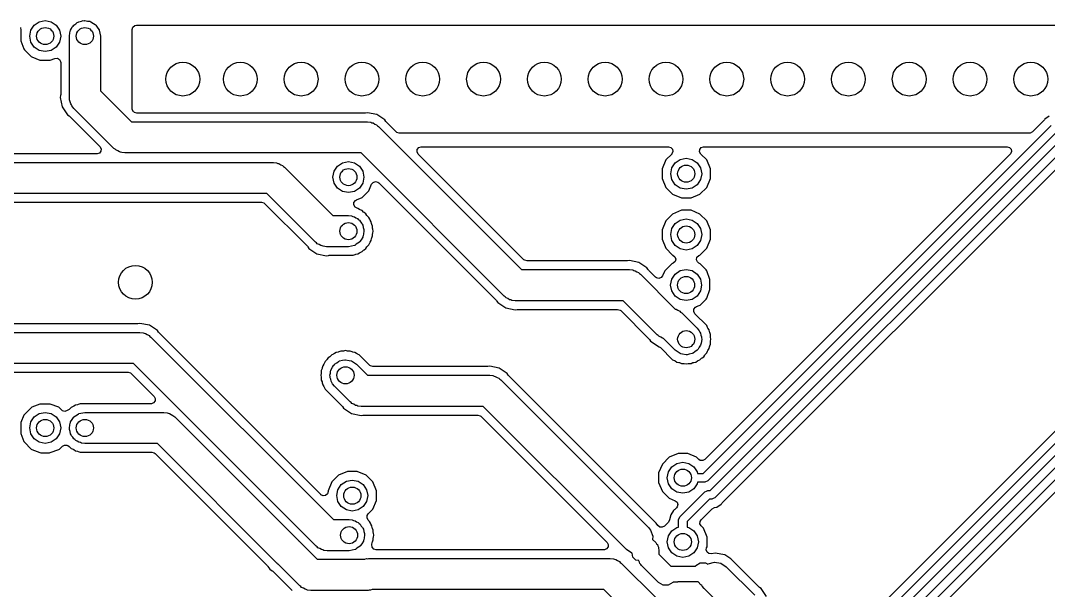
# Model space of a CAD drawing. Extents: x 2.66 to 5.22, y -3.92 to -3.24.
# Drawn here: x 3.431 to 4.03, y -3.574 to -3.241 of the extents above; entities that cross this region are included whole.
import ezdxf

# ---------------------------------------------------------------- set-up
doc = ezdxf.new("R2010")
doc.units = 0
doc.header["$MEASUREMENT"] = 0
doc.layers.add('BLACK', color=7, linetype='CONTINUOUS')

msp = doc.modelspace()

# ---------------------------------------------------------------- linework, layer by layer
at = {"layer": 'BLACK', "linetype": 'CONTINUOUS'}
for p, q in [((3.431, -3.24557), (3.43118, -3.24711)), ((3.43703, -3.24705), (3.43899, -3.24411)), ((3.43899, -3.24411), (3.44193, -3.24215)), ((3.44193, -3.24215), (3.44539, -3.24146)), ((3.44539, -3.24146), (3.44886, -3.24215)), ((3.44886, -3.24215), (3.4518, -3.24411)), ((3.4518, -3.24411), (3.45376, -3.24705)), ((3.46014, -3.24705), (3.46078, -3.24609)), ((3.46078, -3.24609), (3.46118, -3.24519)), ((3.46118, -3.24519), (3.46168, -3.24474)), ((3.46168, -3.24474), (3.4621, -3.24411)), ((3.4621, -3.24411), (3.46318, -3.24339)), ((3.46318, -3.24339), (3.46398, -3.24267)), ((3.46398, -3.24267), (3.46452, -3.24249)), ((3.46452, -3.24249), (3.46504, -3.24215)), ((3.46504, -3.24215), (3.46646, -3.24186)), ((3.46646, -3.24186), (3.46756, -3.24151)), ((3.46756, -3.24151), (3.46801, -3.24155)), ((3.46801, -3.24155), (3.4685, -3.24146)), ((3.4685, -3.24146), (3.47009, -3.24177)), ((3.47009, -3.24177), (3.4713, -3.2419)), ((3.4713, -3.2419), (3.4716, -3.24207)), ((3.4716, -3.24207), (3.47197, -3.24215)), ((3.47197, -3.24215), (3.4735, -3.24317)), ((3.4735, -3.24317), (3.47456, -3.24378)), ((3.47456, -3.24378), (3.4747, -3.24397)), ((3.4747, -3.24397), (3.47491, -3.24411)), ((3.47491, -3.24411), (3.47613, -3.24594)), ((3.47613, -3.24594), (3.47678, -3.24683)), ((3.49606, -3.24661), (3.49646, -3.24525)), ((3.49646, -3.24525), (3.49754, -3.24432)), ((3.49754, -3.24432), (3.49858, -3.24409)), ((3.49858, -3.24409), (4.50535, -3.24409)), ((3.43118, -3.24711), (3.4311, -3.24749)), ((3.4311, -3.24749), (3.4311, -3.25292)), ((3.43634, -3.25051), (3.43703, -3.24705)), ((3.43703, -3.25398), (3.43634, -3.25051)), ((3.45376, -3.24705), (3.45445, -3.25051)), ((3.45445, -3.25051), (3.45376, -3.25398)), ((3.45945, -3.25051), (3.45965, -3.24863)), ((3.45945, -3.28622), (3.45945, -3.25051)), ((3.45965, -3.24863), (3.45997, -3.24791)), ((3.45997, -3.24791), (3.46014, -3.24705)), ((3.47678, -3.24683), (3.4768, -3.24694)), ((3.4768, -3.24694), (3.47687, -3.24705)), ((3.47687, -3.24705), (3.47756, -3.25051)), ((3.47756, -3.25051), (3.47756, -3.28247)), ((3.49606, -3.2928), (3.49606, -3.24661)), ((3.4311, -3.25292), (3.43119, -3.25337)), ((3.43119, -3.25337), (3.43298, -3.25802)), ((3.43298, -3.25802), (3.43326, -3.25845)), ((3.43899, -3.25691), (3.43703, -3.25398)), ((3.44193, -3.25888), (3.43899, -3.25691)), ((3.4518, -3.25691), (3.44886, -3.25888)), ((3.45376, -3.25398), (3.4518, -3.25691)), ((3.43326, -3.25845), (3.43721, -3.26241)), ((3.43721, -3.26241), (3.43765, -3.26269)), ((3.43765, -3.26269), (3.4423, -3.26448)), ((3.44539, -3.25957), (3.44193, -3.25888)), ((3.44886, -3.25888), (3.44539, -3.25957)), ((3.44824, -3.26449), (3.45104, -3.26349)), ((3.45104, -3.26349), (3.45246, -3.26341)), ((3.45246, -3.26341), (3.4537, -3.26411)), ((3.4537, -3.26411), (3.45436, -3.26536)), ((3.4423, -3.26448), (3.44275, -3.26457)), ((3.44275, -3.26457), (3.44781, -3.26457)), ((3.44781, -3.26457), (3.44824, -3.26449)), ((3.45436, -3.26536), (3.45441, -3.26586)), ((3.45441, -3.26586), (3.45441, -3.28458)), ((3.45436, -3.28508), (3.45413, -3.28622)), ((3.45413, -3.28622), (3.45523, -3.29172)), ((3.45441, -3.28458), (3.45436, -3.28508)), ((3.4596, -3.28692), (3.45945, -3.28622)), ((3.45956, -3.28764), (3.4596, -3.28692)), ((3.45999, -3.28874), (3.45956, -3.28764)), ((3.47756, -3.28247), (3.4956, -3.30051)), ((3.45523, -3.29172), (3.45834, -3.29638)), ((3.46023, -3.2899), (3.45999, -3.28874)), ((3.46065, -3.29048), (3.46023, -3.2899)), ((3.46091, -3.29115), (3.46065, -3.29048)), ((3.4621, -3.29262), (3.46091, -3.29115)), ((3.48545, -3.31597), (3.4621, -3.29262)), ((3.49612, -3.29334), (3.49606, -3.2928)), ((3.4968, -3.29458), (3.49612, -3.29334)), ((3.45834, -3.29638), (3.45931, -3.29703)), ((3.45931, -3.29703), (3.45969, -3.29734)), ((3.45969, -3.29734), (3.47723, -3.31488)), ((3.49695, -3.29473), (3.4968, -3.29458)), ((3.49737, -3.29507), (3.49695, -3.29473)), ((3.49873, -3.29547), (3.49737, -3.29507)), ((3.6315, -3.29547), (3.49873, -3.29547)), ((3.632, -3.29542), (3.6315, -3.29547)), ((3.63314, -3.2952), (3.632, -3.29542)), ((3.63864, -3.29629), (3.63314, -3.2952)), ((3.6433, -3.29941), (3.63864, -3.29629)), ((3.64395, -3.30038), (3.6433, -3.29941)), ((4.02727, -3.29968), (4.0206, -3.30635)), ((4.02758, -3.2993), (4.02727, -3.29968)), ((4.02786, -3.29888), (4.02758, -3.2993)), ((4.03036, -3.29721), (4.02786, -3.29888)), ((3.4956, -3.30051), (3.63314, -3.30051)), ((3.63314, -3.30051), (3.63502, -3.30071)), ((3.63502, -3.30071), (3.63568, -3.301)), ((3.63568, -3.301), (3.63639, -3.30111)), ((3.63639, -3.30111), (3.63738, -3.30176)), ((3.63738, -3.30176), (3.63846, -3.30224)), ((3.63846, -3.30224), (3.63894, -3.30277)), ((3.63894, -3.30277), (3.63954, -3.30316)), ((3.63954, -3.30316), (3.72299, -3.38661)), ((3.64426, -3.30076), (3.64395, -3.30038)), ((3.64985, -3.30635), (3.64426, -3.30076)), ((3.8287, -3.50537), (4.03153, -3.30254)), ((3.65027, -3.30669), (3.64985, -3.30635)), ((3.65164, -3.30709), (3.65027, -3.30669)), ((4.01882, -3.30709), (3.65164, -3.30709)), ((4.03433, -3.30681), (3.8315, -3.50964)), ((4.01935, -3.30703), (4.01882, -3.30709)), ((4.0206, -3.30635), (4.01935, -3.30703)), ((3.47781, -3.31754), (3.47696, -3.31868)), ((3.47723, -3.31488), (3.47791, -3.31613)), ((3.47791, -3.31613), (3.47781, -3.31754)), ((3.48605, -3.31636), (3.48545, -3.31597)), ((3.48653, -3.31689), (3.48605, -3.31636)), ((3.48761, -3.31737), (3.48653, -3.31689)), ((3.48861, -3.31802), (3.48761, -3.31737)), ((3.48931, -3.31813), (3.48861, -3.31802)), ((3.66209, -3.31802), (3.66219, -3.3166)), ((3.66277, -3.31926), (3.66209, -3.31802)), ((3.66219, -3.3166), (3.66304, -3.31546)), ((3.66304, -3.31546), (3.66437, -3.31497)), ((3.66437, -3.31497), (3.66455, -3.31496)), ((3.66455, -3.31496), (3.80863, -3.31496)), ((3.80863, -3.31496), (3.80999, -3.31536)), ((3.80999, -3.31536), (3.81092, -3.31643)), ((3.81112, -3.31784), (3.81053, -3.31913)), ((3.81092, -3.31643), (3.81112, -3.31784)), ((3.8267, -3.31802), (3.8268, -3.3166)), ((3.82738, -3.31926), (3.8267, -3.31802)), ((3.8268, -3.3166), (3.82766, -3.31546)), ((3.82766, -3.31546), (3.82899, -3.31497)), ((3.82899, -3.31497), (3.82917, -3.31496)), ((3.82917, -3.31496), (4.0059, -3.31496)), ((3.83284, -3.51537), (4.03567, -3.31254)), ((4.03848, -3.31681), (3.83565, -3.51964)), ((4.0059, -3.31496), (4.00727, -3.31536)), ((4.00727, -3.31536), (4.00819, -3.31643)), ((4.0084, -3.31784), (4.00781, -3.31913)), ((4.00819, -3.31643), (4.0084, -3.31784)), ((3.47545, -3.31918), (3.39922, -3.31918)), ((3.47563, -3.31918), (3.47545, -3.31918)), ((3.47696, -3.31868), (3.47563, -3.31918)), ((3.48997, -3.31842), (3.48931, -3.31813)), ((3.49185, -3.31862), (3.48997, -3.31842)), ((3.62939, -3.31862), (3.49185, -3.31862)), ((3.61858, -3.32431), (3.62205, -3.32362)), ((3.62205, -3.32362), (3.62551, -3.32431)), ((3.71284, -3.40207), (3.62939, -3.31862)), ((3.72434, -3.38084), (3.66277, -3.31926)), ((3.80695, -3.32272), (3.8048, -3.32791)), ((3.81041, -3.31926), (3.80695, -3.32272)), ((3.81053, -3.31913), (3.81041, -3.31926)), ((3.81249, -3.32431), (3.81543, -3.32234)), ((3.81543, -3.32234), (3.8189, -3.32165)), ((3.8189, -3.32165), (3.82236, -3.32234)), ((3.82236, -3.32234), (3.8253, -3.32431)), ((3.83085, -3.32272), (3.82738, -3.31926)), ((4.00768, -3.31926), (3.82975, -3.4972)), ((3.83299, -3.32791), (3.83085, -3.32272)), ((3.83991, -3.5225), (4.03983, -3.32259)), ((4.00781, -3.31913), (4.00768, -3.31926)), ((3.39608, -3.32422), (3.57835, -3.32422)), ((3.57835, -3.32422), (3.58023, -3.32442)), ((3.58023, -3.32442), (3.58088, -3.32471)), ((3.58088, -3.32471), (3.58159, -3.32482)), ((3.58159, -3.32482), (3.58259, -3.32547)), ((3.58259, -3.32547), (3.58367, -3.32595)), ((3.58367, -3.32595), (3.58415, -3.32649)), ((3.58415, -3.32649), (3.58475, -3.32688)), ((3.58475, -3.32688), (3.61299, -3.35512)), ((3.61299, -3.33268), (3.61368, -3.32921)), ((3.61368, -3.32921), (3.61564, -3.32627)), ((3.61564, -3.32627), (3.61858, -3.32431)), ((3.62551, -3.32431), (3.62845, -3.32627)), ((3.62845, -3.32627), (3.63041, -3.32921)), ((3.63041, -3.32921), (3.6311, -3.33268)), ((3.8048, -3.32791), (3.8048, -3.33351)), ((3.80984, -3.33071), (3.81053, -3.32724)), ((3.81053, -3.32724), (3.81249, -3.32431)), ((3.8253, -3.32431), (3.82726, -3.32724)), ((3.82726, -3.32724), (3.82795, -3.33071)), ((3.83299, -3.33351), (3.83299, -3.32791)), ((3.61368, -3.33614), (3.61299, -3.33268)), ((3.6311, -3.33268), (3.63041, -3.33614)), ((3.63557, -3.33686), (3.63646, -3.33575)), ((3.63646, -3.33575), (3.63781, -3.3353)), ((3.63781, -3.3353), (3.63918, -3.33565)), ((3.63918, -3.33565), (3.63968, -3.33604)), ((3.63968, -3.33604), (3.70812, -3.40448)), ((3.8048, -3.33351), (3.80695, -3.33869)), ((3.81053, -3.33417), (3.80984, -3.33071)), ((3.81249, -3.33711), (3.81053, -3.33417)), ((3.82726, -3.33417), (3.8253, -3.33711)), ((3.82795, -3.33071), (3.82726, -3.33417)), ((3.83085, -3.33869), (3.83299, -3.33351)), ((3.61564, -3.33908), (3.61368, -3.33614)), ((3.61858, -3.34104), (3.61564, -3.33908)), ((3.62205, -3.34173), (3.61858, -3.34104)), ((3.62551, -3.34104), (3.62205, -3.34173)), ((3.62845, -3.33908), (3.62551, -3.34104)), ((3.63041, -3.33614), (3.62845, -3.33908)), ((3.63003, -3.34463), (3.634, -3.34066)), ((3.634, -3.34066), (3.63557, -3.33686)), ((3.80695, -3.33869), (3.81091, -3.34266)), ((3.81543, -3.33907), (3.81249, -3.33711)), ((3.8189, -3.33976), (3.81543, -3.33907)), ((3.82236, -3.33907), (3.8189, -3.33976)), ((3.8253, -3.33711), (3.82236, -3.33907)), ((3.82688, -3.34266), (3.83085, -3.33869)), ((3.5746, -3.34233), (3.39233, -3.34233)), ((3.39397, -3.34737), (3.57146, -3.34737)), ((3.57146, -3.34737), (3.57283, -3.34777)), ((3.57283, -3.34777), (3.57325, -3.34811)), ((3.60284, -3.37058), (3.5746, -3.34233)), ((3.62518, -3.34892), (3.62526, -3.34751)), ((3.62526, -3.34751), (3.62609, -3.34636)), ((3.62609, -3.34636), (3.62667, -3.34602)), ((3.62667, -3.34602), (3.63003, -3.34463)), ((3.81091, -3.34266), (3.81609, -3.3448)), ((3.81609, -3.3448), (3.8217, -3.3448)), ((3.8217, -3.3448), (3.82688, -3.34266)), ((3.57325, -3.34811), (3.59812, -3.37298)), ((3.62589, -3.35016), (3.62518, -3.34892)), ((3.62714, -3.35082), (3.62589, -3.35016)), ((3.62755, -3.3509), (3.62714, -3.35082)), ((3.62852, -3.35154), (3.62755, -3.3509)), ((3.62895, -3.35178), (3.62852, -3.35154)), ((3.63003, -3.35222), (3.62895, -3.35178)), ((3.63086, -3.35305), (3.63003, -3.35222)), ((3.63124, -3.35336), (3.63086, -3.35305)), ((3.63221, -3.35401), (3.63124, -3.35336)), ((3.63286, -3.35498), (3.63221, -3.35401)), ((3.81609, -3.35205), (3.81091, -3.35419)), ((3.8217, -3.35205), (3.81609, -3.35205)), ((3.82688, -3.35419), (3.8217, -3.35205)), ((3.61299, -3.35512), (3.62205, -3.35512)), ((3.62205, -3.35512), (3.62393, -3.35532)), ((3.62393, -3.35532), (3.62465, -3.35564)), ((3.62465, -3.35564), (3.62551, -3.35581)), ((3.62551, -3.35581), (3.62647, -3.35645)), ((3.62647, -3.35645), (3.62737, -3.35685)), ((3.62737, -3.35685), (3.62782, -3.35735)), ((3.62782, -3.35735), (3.62845, -3.35777)), ((3.62845, -3.35777), (3.62917, -3.35885)), ((3.62917, -3.35885), (3.62989, -3.35965)), ((3.62989, -3.35965), (3.63007, -3.36019)), ((3.63317, -3.35536), (3.63286, -3.35498)), ((3.634, -3.35619), (3.63317, -3.35536)), ((3.63444, -3.35727), (3.634, -3.35619)), ((3.63468, -3.3577), (3.63444, -3.35727)), ((3.63532, -3.35867), (3.63468, -3.3577)), ((3.63555, -3.35982), (3.63532, -3.35867)), ((3.6357, -3.36029), (3.63555, -3.35982)), ((3.80695, -3.35816), (3.8048, -3.36334)), ((3.81091, -3.35419), (3.80695, -3.35816)), ((3.81053, -3.36268), (3.81249, -3.35974)), ((3.81249, -3.35974), (3.81543, -3.35778)), ((3.81543, -3.35778), (3.8189, -3.35709)), ((3.8189, -3.35709), (3.82236, -3.35778)), ((3.82236, -3.35778), (3.8253, -3.35974)), ((3.8253, -3.35974), (3.82726, -3.36268)), ((3.83085, -3.35816), (3.82688, -3.35419)), ((3.83299, -3.36334), (3.83085, -3.35816)), ((3.63007, -3.36019), (3.63041, -3.36071)), ((3.63041, -3.36071), (3.6307, -3.36213)), ((3.63079, -3.36576), (3.63066, -3.36697)), ((3.6307, -3.36213), (3.63105, -3.36323)), ((3.6311, -3.36417), (3.63079, -3.36576)), ((3.63105, -3.36323), (3.631, -3.36368)), ((3.631, -3.36368), (3.6311, -3.36417)), ((3.63614, -3.36137), (3.6357, -3.36029)), ((3.63614, -3.36254), (3.63614, -3.36137)), ((3.63619, -3.36303), (3.63614, -3.36254)), ((3.63614, -3.36581), (3.63619, -3.36532)), ((3.63614, -3.36698), (3.63614, -3.36581)), ((3.63642, -3.36417), (3.63619, -3.36303)), ((3.63619, -3.36532), (3.63642, -3.36417)), ((3.8048, -3.36334), (3.8048, -3.36895)), ((3.80984, -3.36614), (3.81053, -3.36268)), ((3.82726, -3.36268), (3.82795, -3.36614)), ((3.83299, -3.36895), (3.83299, -3.36334)), ((3.60344, -3.37097), (3.60284, -3.37058)), ((3.60392, -3.3715), (3.60344, -3.37097)), ((3.605, -3.37198), (3.60392, -3.3715)), ((3.606, -3.37263), (3.605, -3.37198)), ((3.62662, -3.3718), (3.62573, -3.37245)), ((3.62845, -3.37058), (3.62662, -3.3718)), ((3.62859, -3.37037), (3.62845, -3.37058)), ((3.62878, -3.37023), (3.62859, -3.37037)), ((3.62939, -3.36917), (3.62878, -3.37023)), ((3.63041, -3.36764), (3.62939, -3.36917)), ((3.63049, -3.36727), (3.63041, -3.36764)), ((3.63066, -3.36697), (3.63049, -3.36727)), ((3.634, -3.37216), (3.63444, -3.37108)), ((3.63444, -3.37108), (3.63468, -3.37064)), ((3.63468, -3.37064), (3.63532, -3.36967)), ((3.63532, -3.36967), (3.63555, -3.36853)), ((3.63555, -3.36853), (3.6357, -3.36806)), ((3.6357, -3.36806), (3.63614, -3.36698)), ((3.8048, -3.36895), (3.80695, -3.37413)), ((3.81053, -3.36961), (3.80984, -3.36614)), ((3.81249, -3.37254), (3.81053, -3.36961)), ((3.82726, -3.36961), (3.8253, -3.37254)), ((3.82795, -3.36614), (3.82726, -3.36961)), ((3.83085, -3.37413), (3.83299, -3.36895)), ((3.59812, -3.37298), (3.59843, -3.37336)), ((3.59843, -3.37336), (3.59908, -3.37433)), ((3.59908, -3.37433), (3.60374, -3.37745)), ((3.60374, -3.37745), (3.60924, -3.37854)), ((3.6067, -3.37274), (3.606, -3.37263)), ((3.60736, -3.37303), (3.6067, -3.37274)), ((3.60924, -3.37323), (3.60736, -3.37303)), ((3.62205, -3.37323), (3.60924, -3.37323)), ((3.62551, -3.37254), (3.62205, -3.37323)), ((3.62485, -3.37827), (3.62593, -3.37782)), ((3.62562, -3.37247), (3.62551, -3.37254)), ((3.62573, -3.37245), (3.62562, -3.37247)), ((3.62593, -3.37782), (3.6264, -3.37768)), ((3.6264, -3.37768), (3.62755, -3.37745)), ((3.62755, -3.37745), (3.62852, -3.3768)), ((3.62852, -3.3768), (3.62895, -3.37657)), ((3.62895, -3.37657), (3.63003, -3.37612)), ((3.63003, -3.37612), (3.63086, -3.3753)), ((3.63086, -3.3753), (3.63124, -3.37498)), ((3.63124, -3.37498), (3.63221, -3.37433)), ((3.63221, -3.37433), (3.63286, -3.37336)), ((3.63286, -3.37336), (3.63317, -3.37298)), ((3.63317, -3.37298), (3.634, -3.37216)), ((3.80695, -3.37413), (3.81091, -3.37809)), ((3.81543, -3.37451), (3.81249, -3.37254)), ((3.8189, -3.3752), (3.81543, -3.37451)), ((3.82236, -3.37451), (3.8189, -3.3752)), ((3.8253, -3.37254), (3.82236, -3.37451)), ((3.82688, -3.37809), (3.83085, -3.37413)), ((3.60924, -3.37854), (3.61039, -3.37832)), ((3.61039, -3.37832), (3.61088, -3.37827)), ((3.61088, -3.37827), (3.62485, -3.37827)), ((3.72476, -3.38117), (3.72434, -3.38084)), ((3.72612, -3.38157), (3.72476, -3.38117)), ((3.78419, -3.38157), (3.72612, -3.38157)), ((3.78468, -3.38153), (3.78419, -3.38157)), ((3.78583, -3.3813), (3.78468, -3.38153)), ((3.79133, -3.38239), (3.78583, -3.3813)), ((3.79599, -3.38551), (3.79133, -3.38239)), ((3.81044, -3.38326), (3.80647, -3.38723)), ((3.81088, -3.38298), (3.81044, -3.38326)), ((3.81112, -3.38288), (3.81088, -3.38298)), ((3.81091, -3.37809), (3.81118, -3.3782)), ((3.81135, -3.38278), (3.81112, -3.38288)), ((3.81118, -3.3782), (3.81229, -3.37909)), ((3.81239, -3.38182), (3.81135, -3.38278)), ((3.81229, -3.37909), (3.81274, -3.38044)), ((3.81274, -3.38044), (3.81239, -3.38182)), ((3.82487, -3.38083), (3.82515, -3.37944)), ((3.82538, -3.38215), (3.82487, -3.38083)), ((3.82515, -3.37944), (3.82614, -3.37842)), ((3.82629, -3.38281), (3.82538, -3.38215)), ((3.82614, -3.37842), (3.82641, -3.37828)), ((3.82627, -3.38283), (3.82629, -3.38281)), ((3.82697, -3.38327), (3.82627, -3.38283)), ((3.82641, -3.37828), (3.82688, -3.37809)), ((3.83051, -3.38681), (3.82697, -3.38327)), ((3.72299, -3.38661), (3.78583, -3.38661)), ((3.78583, -3.38661), (3.78771, -3.38681)), ((3.78771, -3.38681), (3.78836, -3.3871)), ((3.78836, -3.3871), (3.78907, -3.38722)), ((3.78907, -3.38722), (3.79007, -3.38786)), ((3.79007, -3.38786), (3.79115, -3.38834)), ((3.79115, -3.38834), (3.79163, -3.38888)), ((3.79163, -3.38888), (3.79223, -3.38927)), ((3.79223, -3.38927), (3.81253, -3.40957)), ((3.79664, -3.38648), (3.79599, -3.38551)), ((3.79695, -3.38686), (3.79664, -3.38648)), ((3.80105, -3.39096), (3.79695, -3.38686)), ((3.8062, -3.38763), (3.80516, -3.39015)), ((3.80647, -3.38723), (3.8062, -3.38763)), ((3.81044, -3.39211), (3.8124, -3.38917)), ((3.8124, -3.38917), (3.81534, -3.38721)), ((3.81534, -3.38721), (3.8188, -3.38652)), ((3.8188, -3.38652), (3.82227, -3.38721)), ((3.82227, -3.38721), (3.8252, -3.38917)), ((3.8252, -3.38917), (3.82717, -3.39211)), ((3.8308, -3.38727), (3.83051, -3.38681)), ((3.8326, -3.39232), (3.8308, -3.38727)), ((4.12528, -3.38929), (3.84489, -3.66968)), ((3.80154, -3.39134), (3.80105, -3.39096)), ((3.80291, -3.39169), (3.80154, -3.39134)), ((3.80426, -3.39125), (3.80291, -3.39169)), ((3.80516, -3.39015), (3.80426, -3.39125)), ((3.80975, -3.39557), (3.81044, -3.39211)), ((3.81044, -3.39904), (3.80975, -3.39557)), ((3.82717, -3.39211), (3.82786, -3.39557)), ((3.82786, -3.39557), (3.82717, -3.39904)), ((3.83268, -3.39274), (3.8326, -3.39232)), ((3.83268, -3.39781), (3.83268, -3.39274)), ((3.84624, -3.67545), (4.12954, -3.39215)), ((3.8124, -3.40198), (3.81044, -3.39904)), ((3.82717, -3.39904), (3.8252, -3.40198)), ((3.8308, -3.40328), (3.8326, -3.39824)), ((3.8326, -3.39824), (3.83268, -3.39781)), ((4.13235, -3.39642), (3.84904, -3.67972)), ((3.70812, -3.40448), (3.70843, -3.40486)), ((3.70843, -3.40486), (3.70908, -3.40583)), ((3.70908, -3.40583), (3.71374, -3.40895)), ((3.71344, -3.40246), (3.71284, -3.40207)), ((3.71392, -3.403), (3.71344, -3.40246)), ((3.715, -3.40348), (3.71392, -3.403)), ((3.716, -3.40412), (3.715, -3.40348)), ((3.71671, -3.40424), (3.716, -3.40412)), ((3.71736, -3.40453), (3.71671, -3.40424)), ((3.71924, -3.40472), (3.71736, -3.40453)), ((3.78208, -3.40472), (3.71924, -3.40472)), ((3.80186, -3.42451), (3.78208, -3.40472)), ((3.81534, -3.40394), (3.8124, -3.40198)), ((3.8188, -3.40463), (3.81534, -3.40394)), ((3.82227, -3.40394), (3.8188, -3.40463)), ((3.8252, -3.40198), (3.82227, -3.40394)), ((3.82318, -3.71265), (4.13369, -3.40215)), ((3.8249, -3.40815), (3.82651, -3.40757)), ((3.82651, -3.40757), (3.82697, -3.40728)), ((4.13649, -3.40642), (3.82672, -3.71619)), ((3.82697, -3.40728), (3.83051, -3.40374)), ((3.83051, -3.40374), (3.8308, -3.40328)), ((3.71374, -3.40895), (3.71924, -3.41004)), ((3.71924, -3.41004), (3.72039, -3.40981)), ((3.72039, -3.40981), (3.72088, -3.40976)), ((3.72088, -3.40976), (3.77894, -3.40976)), ((3.77894, -3.40976), (3.78031, -3.41016)), ((3.78031, -3.41016), (3.78073, -3.4105)), ((3.78073, -3.4105), (3.79714, -3.42692)), ((3.81253, -3.40957), (3.81309, -3.40966)), ((3.81309, -3.40966), (3.81408, -3.4103)), ((3.81408, -3.4103), (3.81517, -3.41078)), ((3.81517, -3.41078), (3.81564, -3.41132)), ((3.81564, -3.41132), (3.81625, -3.41171)), ((3.81625, -3.41171), (3.8253, -3.42076)), ((3.82329, -3.41106), (3.82339, -3.40964)), ((3.82397, -3.4123), (3.82329, -3.41106)), ((3.82339, -3.40964), (3.82424, -3.4085)), ((3.83085, -3.41918), (3.82397, -3.4123)), ((3.82424, -3.4085), (3.8249, -3.40815)), ((3.83373, -3.7163), (4.13784, -3.41219)), ((3.49894, -3.41819), (3.30826, -3.41819)), ((3.49944, -3.41814), (3.49894, -3.41819)), ((3.50058, -3.41791), (3.49944, -3.41814)), ((3.50608, -3.41901), (3.50058, -3.41791)), ((3.51074, -3.42212), (3.50608, -3.41901)), ((3.83129, -3.42026), (3.83085, -3.41918)), ((3.30662, -3.42323), (3.50058, -3.42323)), ((3.50058, -3.42323), (3.50246, -3.42343)), ((3.50246, -3.42343), (3.50312, -3.42372)), ((3.50312, -3.42372), (3.50383, -3.42383)), ((3.50383, -3.42383), (3.50482, -3.42448)), ((3.50482, -3.42448), (3.5059, -3.42496)), ((3.5059, -3.42496), (3.50638, -3.42549)), ((3.50638, -3.42549), (3.50698, -3.42588)), ((3.50698, -3.42588), (3.61339, -3.53228)), ((3.51139, -3.42309), (3.51074, -3.42212)), ((3.5117, -3.42347), (3.51139, -3.42309)), ((3.60592, -3.51769), (3.5117, -3.42347)), ((3.80247, -3.4249), (3.80186, -3.42451)), ((3.80295, -3.42544), (3.80247, -3.4249)), ((3.80403, -3.42592), (3.80295, -3.42544)), ((3.8253, -3.42076), (3.8253, -3.42076)), ((3.8253, -3.42076), (3.8253, -3.42076)), ((3.8253, -3.42076), (3.82649, -3.42223)), ((3.82649, -3.42223), (3.82677, -3.42297)), ((3.82677, -3.42297), (3.82726, -3.4237)), ((3.82726, -3.4237), (3.82749, -3.42483)), ((3.82749, -3.42483), (3.82784, -3.42575)), ((3.82784, -3.42575), (3.82781, -3.42643)), ((3.83153, -3.4207), (3.83129, -3.42026)), ((3.83217, -3.42167), (3.83153, -3.4207)), ((3.8324, -3.42281), (3.83217, -3.42167)), ((3.83255, -3.42328), (3.8324, -3.42281)), ((3.83299, -3.42436), (3.83255, -3.42328)), ((3.83299, -3.42553), (3.83299, -3.42436)), ((3.83304, -3.42602), (3.83299, -3.42553)), ((3.79714, -3.42692), (3.79746, -3.4273)), ((3.79746, -3.4273), (3.79811, -3.42827)), ((3.79811, -3.42827), (3.80319, -3.43167)), ((3.80319, -3.43167), (3.80317, -3.43168)), ((3.80317, -3.43168), (3.80383, -3.43203)), ((3.80502, -3.42656), (3.80403, -3.42592)), ((3.80558, -3.42665), (3.80502, -3.42656)), ((3.81249, -3.43357), (3.80558, -3.42665)), ((3.82646, -3.43183), (3.82593, -3.43286)), ((3.82726, -3.43063), (3.82646, -3.43183)), ((3.82739, -3.43002), (3.82726, -3.43063)), ((3.82764, -3.42951), (3.82739, -3.43002)), ((3.8277, -3.42843), (3.82764, -3.42951)), ((3.82795, -3.42717), (3.8277, -3.42843)), ((3.82781, -3.42643), (3.82795, -3.42717)), ((3.83217, -3.43266), (3.8324, -3.43152)), ((3.8324, -3.43152), (3.83255, -3.43105)), ((3.83255, -3.43105), (3.83299, -3.42997)), ((3.83299, -3.4288), (3.83304, -3.42831)), ((3.83299, -3.42997), (3.83299, -3.4288)), ((3.83327, -3.42717), (3.83304, -3.42602)), ((3.83304, -3.42831), (3.83327, -3.42717)), ((3.61116, -3.43738), (3.61019, -3.43803)), ((3.61154, -3.43707), (3.61116, -3.43738)), ((3.61237, -3.43624), (3.61154, -3.43707)), ((3.61345, -3.43579), (3.61237, -3.43624)), ((3.61388, -3.43556), (3.61345, -3.43579)), ((3.61485, -3.43491), (3.61388, -3.43556)), ((3.616, -3.43468), (3.61485, -3.43491)), ((3.61647, -3.43454), (3.616, -3.43468)), ((3.61755, -3.43409), (3.61647, -3.43454)), ((3.61872, -3.43409), (3.61755, -3.43409)), ((3.61921, -3.43405), (3.61872, -3.43409)), ((3.62035, -3.43382), (3.61921, -3.43405)), ((3.6215, -3.43405), (3.62035, -3.43382)), ((3.62199, -3.43409), (3.6215, -3.43405)), ((3.62316, -3.43409), (3.62199, -3.43409)), ((3.62424, -3.43454), (3.62316, -3.43409)), ((3.62471, -3.43468), (3.62424, -3.43454)), ((3.62585, -3.43491), (3.62471, -3.43468)), ((3.62682, -3.43556), (3.62585, -3.43491)), ((3.62726, -3.43579), (3.62682, -3.43556)), ((3.62834, -3.43624), (3.62726, -3.43579)), ((3.63451, -3.44241), (3.62834, -3.43624)), ((3.80383, -3.43203), (3.81091, -3.43911)), ((3.81543, -3.43553), (3.81249, -3.43357)), ((3.81249, -3.43357), (3.81249, -3.43357)), ((3.81555, -3.43556), (3.81543, -3.43553)), ((3.81565, -3.43562), (3.81555, -3.43556)), ((3.81674, -3.43579), (3.81565, -3.43562)), ((3.8189, -3.43622), (3.81674, -3.43579)), ((3.81914, -3.43617), (3.8189, -3.43622)), ((3.81937, -3.43621), (3.81914, -3.43617)), ((3.82056, -3.43589), (3.81937, -3.43621)), ((3.82236, -3.43553), (3.82056, -3.43589)), ((3.82267, -3.43532), (3.82236, -3.43553)), ((3.82301, -3.43523), (3.82267, -3.43532)), ((3.82395, -3.43447), (3.82301, -3.43523)), ((3.8253, -3.43357), (3.82395, -3.43447)), ((3.82558, -3.43315), (3.8253, -3.43357)), ((3.82593, -3.43286), (3.82558, -3.43315)), ((3.82809, -3.43798), (3.82906, -3.43733)), ((3.82906, -3.43733), (3.82971, -3.43636)), ((3.82971, -3.43636), (3.83002, -3.43597)), ((3.83002, -3.43597), (3.83085, -3.43515)), ((3.83085, -3.43515), (3.83129, -3.43407)), ((3.83129, -3.43407), (3.83153, -3.43364)), ((3.83153, -3.43364), (3.83217, -3.43266)), ((3.49683, -3.44134), (3.31038, -3.44134)), ((3.60323, -3.54774), (3.49683, -3.44134)), ((3.60685, -3.44383), (3.60671, -3.44431)), ((3.60708, -3.44269), (3.60685, -3.44383)), ((3.60773, -3.44172), (3.60708, -3.44269)), ((3.60796, -3.44128), (3.60773, -3.44172)), ((3.60841, -3.44021), (3.60796, -3.44128)), ((3.60923, -3.43938), (3.60841, -3.44021)), ((3.60954, -3.439), (3.60923, -3.43938)), ((3.61019, -3.43803), (3.60954, -3.439)), ((3.61199, -3.44472), (3.61279, -3.44352)), ((3.61279, -3.44352), (3.61332, -3.44249)), ((3.61332, -3.44249), (3.61367, -3.4422)), ((3.61367, -3.4422), (3.61395, -3.44179)), ((3.61395, -3.44179), (3.6153, -3.44089)), ((3.6153, -3.44089), (3.61624, -3.44012)), ((3.61624, -3.44012), (3.61658, -3.44003)), ((3.61658, -3.44003), (3.61689, -3.43982)), ((3.61689, -3.43982), (3.61869, -3.43946)), ((3.61869, -3.43946), (3.61988, -3.43915)), ((3.61988, -3.43915), (3.62011, -3.43918)), ((3.62011, -3.43918), (3.62035, -3.43913)), ((3.62035, -3.43913), (3.62251, -3.43956)), ((3.62251, -3.43956), (3.6236, -3.43974)), ((3.6236, -3.43974), (3.6237, -3.4398)), ((3.6237, -3.4398), (3.62382, -3.43982)), ((3.62382, -3.43982), (3.62676, -3.44179)), ((3.62676, -3.44179), (3.63316, -3.44819)), ((3.63493, -3.44275), (3.63451, -3.44241)), ((3.63629, -3.44315), (3.63493, -3.44275)), ((3.70276, -3.44315), (3.63629, -3.44315)), ((3.70325, -3.4431), (3.70276, -3.44315)), ((3.7044, -3.44287), (3.70325, -3.4431)), ((3.7099, -3.44397), (3.7044, -3.44287)), ((3.81091, -3.43911), (3.81199, -3.43956)), ((3.81199, -3.43956), (3.81243, -3.43979)), ((3.81243, -3.43979), (3.8134, -3.44044)), ((3.8134, -3.44044), (3.81454, -3.44067)), ((3.81454, -3.44067), (3.81502, -3.44081)), ((3.81502, -3.44081), (3.81609, -3.44126)), ((3.81609, -3.44126), (3.81726, -3.44126)), ((3.81726, -3.44126), (3.81775, -3.44131)), ((3.81775, -3.44131), (3.8189, -3.44154)), ((3.8189, -3.44154), (3.82004, -3.44131)), ((3.82004, -3.44131), (3.82053, -3.44126)), ((3.82053, -3.44126), (3.8217, -3.44126)), ((3.8217, -3.44126), (3.82278, -3.44081)), ((3.82278, -3.44081), (3.82325, -3.44067)), ((3.82325, -3.44067), (3.8244, -3.44044)), ((3.8244, -3.44044), (3.82537, -3.43979)), ((3.82537, -3.43979), (3.8258, -3.43956)), ((3.8258, -3.43956), (3.82688, -3.43911)), ((3.82688, -3.43911), (3.82771, -3.43829)), ((3.82771, -3.43829), (3.82809, -3.43798)), ((3.31351, -3.44638), (3.4937, -3.44638)), ((3.4937, -3.44638), (3.49506, -3.44678)), ((3.49506, -3.44678), (3.49548, -3.44712)), ((3.49548, -3.44712), (3.50883, -3.46046)), ((3.60621, -3.44704), (3.60598, -3.44819)), ((3.60598, -3.44819), (3.60621, -3.44933)), ((3.60626, -3.44655), (3.60621, -3.44704)), ((3.60621, -3.44933), (3.60626, -3.44983)), ((3.60671, -3.44431), (3.60626, -3.44539)), ((3.60626, -3.44539), (3.60626, -3.44655)), ((3.60626, -3.44983), (3.60626, -3.45099)), ((3.6113, -3.44819), (3.61155, -3.44692)), ((3.61145, -3.44893), (3.6113, -3.44819)), ((3.61141, -3.44961), (3.61145, -3.44893)), ((3.61176, -3.45053), (3.61141, -3.44961)), ((3.61155, -3.44692), (3.61161, -3.44585)), ((3.61161, -3.44585), (3.61187, -3.44534)), ((3.61187, -3.44534), (3.61199, -3.44472)), ((3.63316, -3.44819), (3.7044, -3.44819)), ((3.7044, -3.44819), (3.70628, -3.44839)), ((3.70628, -3.44839), (3.70693, -3.44868)), ((3.70693, -3.44868), (3.70764, -3.44879)), ((3.70764, -3.44879), (3.70864, -3.44944)), ((3.70864, -3.44944), (3.70972, -3.44992)), ((3.71456, -3.44708), (3.7099, -3.44397)), ((3.71521, -3.44805), (3.71456, -3.44708)), ((3.71552, -3.44843), (3.71521, -3.44805)), ((3.80141, -3.53432), (3.71552, -3.44843)), ((3.60626, -3.45099), (3.60671, -3.45207)), ((3.60671, -3.45207), (3.60685, -3.45254)), ((3.60685, -3.45254), (3.60708, -3.45369)), ((3.60708, -3.45369), (3.60773, -3.45466)), ((3.60773, -3.45466), (3.60796, -3.45509)), ((3.60796, -3.45509), (3.60841, -3.45617)), ((3.61199, -3.45165), (3.61176, -3.45053)), ((3.61248, -3.45239), (3.61199, -3.45165)), ((3.61276, -3.45312), (3.61248, -3.45239)), ((3.61395, -3.45459), (3.61276, -3.45312)), ((3.62301, -3.46365), (3.61395, -3.45459)), ((3.70972, -3.44992), (3.7102, -3.45045)), ((3.7102, -3.45045), (3.7108, -3.45084)), ((3.7108, -3.45084), (3.79686, -3.5369)), ((3.50883, -3.46046), (3.50951, -3.46171)), ((3.50951, -3.46171), (3.50941, -3.46312)), ((3.60841, -3.45617), (3.61829, -3.46605)), ((3.43721, -3.46712), (3.43325, -3.47109)), ((3.43765, -3.46683), (3.43721, -3.46712)), ((3.4423, -3.46504), (3.43765, -3.46683)), ((3.44275, -3.46496), (3.4423, -3.46504)), ((3.44781, -3.46496), (3.44275, -3.46496)), ((3.44824, -3.46503), (3.44781, -3.46496)), ((3.45328, -3.46684), (3.44824, -3.46503)), ((3.45374, -3.46713), (3.45328, -3.46684)), ((3.45506, -3.46845), (3.45374, -3.46713)), ((3.45969, -3.46773), (3.45931, -3.46805)), ((3.46052, -3.46691), (3.45969, -3.46773)), ((3.4616, -3.46646), (3.46052, -3.46691)), ((3.46203, -3.46623), (3.4616, -3.46646)), ((3.463, -3.46558), (3.46203, -3.46623)), ((3.46415, -3.46535), (3.463, -3.46558)), ((3.46462, -3.46521), (3.46415, -3.46535)), ((3.4657, -3.46476), (3.46462, -3.46521)), ((3.50704, -3.46476), (3.4657, -3.46476)), ((3.50722, -3.46476), (3.50704, -3.46476)), ((3.50855, -3.46426), (3.50722, -3.46476)), ((3.50941, -3.46312), (3.50855, -3.46426)), ((3.61829, -3.46605), (3.6186, -3.46643)), ((3.6186, -3.46643), (3.61925, -3.46741)), ((3.61925, -3.46741), (3.62391, -3.47052)), ((3.62361, -3.46404), (3.62301, -3.46365)), ((3.62409, -3.46457), (3.62361, -3.46404)), ((3.62517, -3.46505), (3.62409, -3.46457)), ((3.62616, -3.4657), (3.62517, -3.46505)), ((3.62687, -3.46581), (3.62616, -3.4657)), ((3.62753, -3.4661), (3.62687, -3.46581)), ((3.62941, -3.4663), (3.62753, -3.4661)), ((3.70065, -3.4663), (3.62941, -3.4663)), ((3.78406, -3.54971), (3.70065, -3.4663)), ((3.43298, -3.47149), (3.4312, -3.47575)), ((3.43325, -3.47109), (3.43298, -3.47149)), ((3.43703, -3.47539), (3.43899, -3.47246)), ((3.43899, -3.47246), (3.44193, -3.47049)), ((3.44193, -3.47049), (3.44539, -3.4698)), ((3.44539, -3.4698), (3.44886, -3.47049)), ((3.44886, -3.47049), (3.4518, -3.47246)), ((3.4518, -3.47246), (3.45376, -3.47539)), ((3.45552, -3.46881), (3.45506, -3.46845)), ((3.45689, -3.46919), (3.45552, -3.46881)), ((3.45824, -3.46876), (3.45689, -3.46919)), ((3.45931, -3.46805), (3.45824, -3.46876)), ((3.46116, -3.47386), (3.46177, -3.4728)), ((3.46177, -3.4728), (3.46196, -3.47266)), ((3.46196, -3.47266), (3.4621, -3.47246)), ((3.4621, -3.47246), (3.46393, -3.47123)), ((3.46393, -3.47123), (3.46482, -3.47059)), ((3.46482, -3.47059), (3.46493, -3.47056)), ((3.46493, -3.47056), (3.46504, -3.47049)), ((3.46504, -3.47049), (3.4685, -3.4698)), ((3.4685, -3.4698), (3.51447, -3.4698)), ((3.51447, -3.4698), (3.51635, -3.47)), ((3.51635, -3.47), (3.51701, -3.47029)), ((3.51701, -3.47029), (3.51772, -3.4704)), ((3.51772, -3.4704), (3.51871, -3.47105)), ((3.51871, -3.47105), (3.51979, -3.47153)), ((3.51979, -3.47153), (3.52027, -3.47206)), ((3.52027, -3.47206), (3.52087, -3.47246)), ((3.52087, -3.47246), (3.59275, -3.54433)), ((3.62391, -3.47052), (3.62941, -3.47161)), ((3.62941, -3.47161), (3.63055, -3.47139)), ((3.63055, -3.47139), (3.63105, -3.47134)), ((3.63105, -3.47134), (3.69751, -3.47134)), ((3.69751, -3.47134), (3.69888, -3.47174)), ((3.69888, -3.47174), (3.6993, -3.47208)), ((3.6993, -3.47208), (3.7728, -3.54558)), ((3.4312, -3.47575), (3.4311, -3.47623)), ((3.4311, -3.47623), (3.4311, -3.48166)), ((3.43634, -3.47886), (3.43703, -3.47539)), ((3.43703, -3.48232), (3.43634, -3.47886)), ((3.45376, -3.47539), (3.45445, -3.47886)), ((3.45445, -3.47886), (3.45376, -3.48232)), ((3.45945, -3.47886), (3.45976, -3.47727)), ((3.45955, -3.47935), (3.45945, -3.47886)), ((3.4595, -3.4798), (3.45955, -3.47935)), ((3.45976, -3.47727), (3.45989, -3.47606)), ((3.45989, -3.47606), (3.46007, -3.47576)), ((3.46007, -3.47576), (3.46014, -3.47539)), ((3.46014, -3.47539), (3.46116, -3.47386)), ((3.4311, -3.48166), (3.43119, -3.48211)), ((3.43119, -3.48211), (3.43298, -3.48676)), ((3.43899, -3.48526), (3.43703, -3.48232)), ((3.44193, -3.48722), (3.43899, -3.48526)), ((3.4518, -3.48526), (3.44886, -3.48722)), ((3.45376, -3.48232), (3.4518, -3.48526)), ((3.45986, -3.48091), (3.4595, -3.4798)), ((3.46014, -3.48232), (3.45986, -3.48091)), ((3.46049, -3.48284), (3.46014, -3.48232)), ((3.46066, -3.48339), (3.46049, -3.48284)), ((3.46138, -3.48419), (3.46066, -3.48339)), ((3.4621, -3.48526), (3.46138, -3.48419)), ((3.46273, -3.48568), (3.4621, -3.48526)), ((3.46318, -3.48618), (3.46273, -3.48568)), ((3.43298, -3.48676), (3.43326, -3.48719)), ((3.43326, -3.48719), (3.43721, -3.49115)), ((3.43721, -3.49115), (3.43765, -3.49143)), ((3.43765, -3.49143), (3.4423, -3.49322)), ((3.44539, -3.48791), (3.44193, -3.48722)), ((3.44886, -3.48722), (3.44539, -3.48791)), ((3.44824, -3.49323), (3.45328, -3.49143)), ((3.45328, -3.49143), (3.45374, -3.49114)), ((3.45374, -3.49114), (3.45539, -3.48949)), ((3.45539, -3.48949), (3.45664, -3.48881)), ((3.45664, -3.48881), (3.45806, -3.48891)), ((3.45806, -3.48891), (3.45857, -3.48918)), ((3.45857, -3.48918), (3.45931, -3.48967)), ((3.45931, -3.48967), (3.45969, -3.48998)), ((3.45969, -3.48998), (3.46052, -3.49081)), ((3.46052, -3.49081), (3.4616, -3.49125)), ((3.4616, -3.49125), (3.46203, -3.49149)), ((3.46203, -3.49149), (3.463, -3.49213)), ((3.46408, -3.48659), (3.46318, -3.48618)), ((3.46504, -3.48722), (3.46408, -3.48659)), ((3.4659, -3.4874), (3.46504, -3.48722)), ((3.46662, -3.48772), (3.4659, -3.4874)), ((3.4685, -3.48791), (3.46662, -3.48772)), ((3.51072, -3.48791), (3.4685, -3.48791)), ((3.57985, -3.55705), (3.51072, -3.48791)), ((3.4423, -3.49322), (3.44275, -3.49331)), ((3.44275, -3.49331), (3.44781, -3.49331)), ((3.44781, -3.49331), (3.44824, -3.49323)), ((3.463, -3.49213), (3.46415, -3.49236)), ((3.46415, -3.49236), (3.46462, -3.49251)), ((3.46462, -3.49251), (3.4657, -3.49295)), ((3.4657, -3.49295), (3.50759, -3.49295)), ((3.50759, -3.49295), (3.50895, -3.49335)), ((3.50895, -3.49335), (3.50937, -3.49369)), ((3.50937, -3.49369), (3.57486, -3.55918)), ((3.80895, -3.49593), (3.80498, -3.49989)), ((3.81413, -3.49378), (3.80895, -3.49593)), ((3.81973, -3.49378), (3.81413, -3.49378)), ((3.82491, -3.49593), (3.81973, -3.49378)), ((3.82619, -3.4972), (3.82491, -3.49593)), ((3.82709, -3.49778), (3.82619, -3.4972)), ((3.82975, -3.4972), (3.8285, -3.49788)), ((3.80498, -3.49989), (3.80283, -3.50507)), ((3.80856, -3.50441), (3.81053, -3.50147)), ((3.81053, -3.50147), (3.81346, -3.49951)), ((3.81346, -3.49951), (3.81693, -3.49882)), ((3.81693, -3.49882), (3.82039, -3.49951)), ((3.82039, -3.49951), (3.82333, -3.50147)), ((3.82333, -3.50147), (3.82529, -3.50441)), ((3.8285, -3.49788), (3.82709, -3.49778)), ((3.61633, -3.50636), (3.61236, -3.51032)), ((3.62151, -3.50421), (3.61633, -3.50636)), ((3.62085, -3.50994), (3.62431, -3.50925)), ((3.62712, -3.50421), (3.62151, -3.50421)), ((3.62431, -3.50925), (3.62778, -3.50994)), ((3.6323, -3.50636), (3.62712, -3.50421)), ((3.63626, -3.51032), (3.6323, -3.50636)), ((3.80283, -3.50507), (3.80283, -3.51068)), ((3.80787, -3.50787), (3.80856, -3.50441)), ((3.80856, -3.51134), (3.80787, -3.50787)), ((3.82529, -3.50441), (3.82549, -3.50537)), ((3.82549, -3.50537), (3.8287, -3.50537)), ((3.8315, -3.50964), (3.82973, -3.51037)), ((3.61236, -3.51032), (3.61022, -3.5155)), ((3.61022, -3.5155), (3.61022, -3.51591)), ((3.61526, -3.5183), (3.61595, -3.51484)), ((3.61595, -3.51484), (3.61791, -3.5119)), ((3.61791, -3.5119), (3.62085, -3.50994)), ((3.62778, -3.50994), (3.63072, -3.5119)), ((3.63072, -3.5119), (3.63268, -3.51484)), ((3.63268, -3.51484), (3.63337, -3.5183)), ((3.63841, -3.5155), (3.63626, -3.51032)), ((3.63841, -3.52111), (3.63841, -3.5155)), ((3.80283, -3.51068), (3.80498, -3.51586)), ((3.81053, -3.51428), (3.80856, -3.51134)), ((3.81346, -3.51624), (3.81053, -3.51428)), ((3.82333, -3.51428), (3.82039, -3.51624)), ((3.82529, -3.51134), (3.82333, -3.51428)), ((3.82549, -3.51037), (3.82529, -3.51134)), ((3.82973, -3.51037), (3.82549, -3.51037)), ((3.82966, -3.51611), (3.8307, -3.51568)), ((3.8307, -3.51568), (3.83143, -3.51537)), ((3.83143, -3.51537), (3.83284, -3.51537)), ((3.60605, -3.51781), (3.60592, -3.51769)), ((3.60734, -3.5184), (3.60605, -3.51781)), ((3.60875, -3.5182), (3.60734, -3.5184)), ((3.60982, -3.51727), (3.60875, -3.5182)), ((3.61022, -3.51591), (3.60982, -3.51727)), ((3.61595, -3.52177), (3.61526, -3.5183)), ((3.63337, -3.5183), (3.63268, -3.52177)), ((3.63626, -3.52629), (3.63841, -3.52111)), ((3.80498, -3.51586), (3.80895, -3.51982)), ((3.80895, -3.51982), (3.81244, -3.52127)), ((3.81244, -3.52127), (3.81355, -3.52216)), ((3.81693, -3.51693), (3.81346, -3.51624)), ((3.81516, -3.53061), (3.82966, -3.51611)), ((3.82039, -3.51624), (3.81693, -3.51693)), ((3.83247, -3.52037), (3.81943, -3.53341)), ((3.83388, -3.52037), (3.83247, -3.52037)), ((3.83461, -3.52007), (3.83388, -3.52037)), ((3.83565, -3.51964), (3.83461, -3.52007)), ((3.61791, -3.52471), (3.61595, -3.52177)), ((3.62085, -3.52667), (3.61791, -3.52471)), ((3.62431, -3.52736), (3.62085, -3.52667)), ((3.62778, -3.52667), (3.62431, -3.52736)), ((3.63072, -3.52471), (3.62778, -3.52667)), ((3.63268, -3.52177), (3.63072, -3.52471)), ((3.63357, -3.52898), (3.63626, -3.52629)), ((3.81149, -3.52694), (3.80983, -3.52943)), ((3.81192, -3.52666), (3.81149, -3.52694)), ((3.8123, -3.52634), (3.81192, -3.52666)), ((3.81326, -3.52538), (3.8123, -3.52634)), ((3.81365, -3.52489), (3.81326, -3.52538)), ((3.81355, -3.52216), (3.814, -3.52351)), ((3.814, -3.52351), (3.81365, -3.52489)), ((3.82756, -3.53241), (3.834, -3.52597)), ((3.834, -3.52597), (3.83529, -3.52528)), ((3.83529, -3.52528), (3.83682, -3.52498)), ((3.83682, -3.52498), (3.83931, -3.52331)), ((3.83931, -3.52331), (3.8396, -3.52289)), ((3.8396, -3.52289), (3.83991, -3.5225)), ((3.61339, -3.53228), (3.62244, -3.53228)), ((3.62244, -3.53228), (3.62432, -3.53248)), ((3.62432, -3.53248), (3.62504, -3.5328)), ((3.62504, -3.5328), (3.62591, -3.53297)), ((3.62591, -3.53297), (3.62686, -3.53361)), ((3.62686, -3.53361), (3.62776, -3.53401)), ((3.63289, -3.53129), (3.633, -3.52988)), ((3.63357, -3.53254), (3.63289, -3.53129)), ((3.633, -3.52988), (3.63357, -3.52898)), ((3.63439, -3.53335), (3.63357, -3.53254)), ((3.63484, -3.53443), (3.63439, -3.53335)), ((3.80923, -3.53244), (3.80854, -3.53373)), ((3.80983, -3.52943), (3.80923, -3.53244)), ((3.81443, -3.53238), (3.81516, -3.53061)), ((3.81443, -3.53672), (3.81443, -3.53238)), ((3.81943, -3.53341), (3.81943, -3.53672)), ((3.82688, -3.53473), (3.82698, -3.53331)), ((3.82698, -3.53331), (3.82756, -3.53241)), ((3.62776, -3.53401), (3.62822, -3.53452)), ((3.62822, -3.53452), (3.62884, -3.53494)), ((3.62884, -3.53494), (3.62956, -3.53601)), ((3.62956, -3.53601), (3.63028, -3.53681)), ((3.63028, -3.53681), (3.63046, -3.53735)), ((3.63046, -3.53735), (3.63081, -3.53787)), ((3.63081, -3.53787), (3.63109, -3.53929)), ((3.63109, -3.53929), (3.63145, -3.54039)), ((3.63507, -3.53487), (3.63484, -3.53443)), ((3.63572, -3.53584), (3.63507, -3.53487)), ((3.63595, -3.53698), (3.63572, -3.53584)), ((3.63609, -3.53746), (3.63595, -3.53698)), ((3.63654, -3.53853), (3.63609, -3.53746)), ((3.63654, -3.5397), (3.63654, -3.53853)), ((3.79686, -3.5369), (3.79805, -3.53838)), ((3.79805, -3.53838), (3.7994, -3.54189)), ((3.80232, -3.53569), (3.80141, -3.53432)), ((3.80354, -3.53665), (3.80232, -3.53569)), ((3.80495, -3.53675), (3.80354, -3.53665)), ((3.8062, -3.53607), (3.80495, -3.53675)), ((3.80854, -3.53373), (3.8062, -3.53607)), ((3.80856, -3.54181), (3.81053, -3.53887)), ((3.81053, -3.53887), (3.81346, -3.53691)), ((3.81346, -3.53691), (3.81443, -3.53672)), ((3.81943, -3.53672), (3.82039, -3.53691)), ((3.82039, -3.53691), (3.82333, -3.53887)), ((3.82333, -3.53887), (3.82529, -3.54181)), ((3.82756, -3.53597), (3.82688, -3.53473)), ((3.82888, -3.53729), (3.82756, -3.53597)), ((3.83102, -3.54247), (3.82888, -3.53729)), ((3.59275, -3.54433), (3.59286, -3.54446)), ((3.59286, -3.54446), (3.59293, -3.54451)), ((3.59293, -3.54451), (3.60381, -3.55539)), ((3.63081, -3.5448), (3.62978, -3.54633)), ((3.63088, -3.54444), (3.63081, -3.5448)), ((3.63105, -3.54414), (3.63088, -3.54444)), ((3.63118, -3.54293), (3.63105, -3.54414)), ((3.6315, -3.54134), (3.63118, -3.54293)), ((3.63145, -3.54039), (3.6314, -3.54085)), ((3.6314, -3.54085), (3.6315, -3.54134)), ((3.63595, -3.54569), (3.63609, -3.54522)), ((3.63609, -3.54522), (3.63654, -3.54414)), ((3.63658, -3.54019), (3.63654, -3.5397)), ((3.63654, -3.54297), (3.63658, -3.54248)), ((3.63654, -3.54414), (3.63654, -3.54297)), ((3.63681, -3.54134), (3.63658, -3.54019)), ((3.63658, -3.54248), (3.63681, -3.54134)), ((3.7728, -3.54558), (3.77348, -3.54683)), ((3.7994, -3.54189), (3.7993, -3.5438)), ((3.7993, -3.5438), (3.80114, -3.54564)), ((3.80114, -3.54564), (3.80153, -3.54631)), ((3.80787, -3.54528), (3.80856, -3.54181)), ((3.80856, -3.54874), (3.80787, -3.54528)), ((3.82529, -3.54181), (3.82598, -3.54528)), ((3.82598, -3.54528), (3.82529, -3.54874)), ((3.83102, -3.54808), (3.83102, -3.54247)), ((3.60383, -3.54813), (3.60323, -3.54774)), ((3.60431, -3.54866), (3.60383, -3.54813)), ((3.6054, -3.54915), (3.60431, -3.54866)), ((3.60639, -3.54979), (3.6054, -3.54915)), ((3.6071, -3.5499), (3.60639, -3.54979)), ((3.60775, -3.5502), (3.6071, -3.5499)), ((3.60964, -3.55039), (3.60775, -3.5502)), ((3.62244, -3.55039), (3.60964, -3.55039)), ((3.62591, -3.5497), (3.62244, -3.55039)), ((3.62601, -3.54964), (3.62591, -3.5497)), ((3.62612, -3.54961), (3.62601, -3.54964)), ((3.62701, -3.54896), (3.62612, -3.54961)), ((3.62884, -3.54774), (3.62701, -3.54896)), ((3.62898, -3.54753), (3.62884, -3.54774)), ((3.62917, -3.5474), (3.62898, -3.54753)), ((3.62978, -3.54633), (3.62917, -3.5474)), ((3.63571, -3.54687), (3.63595, -3.54569)), ((3.63589, -3.54841), (3.63571, -3.54687)), ((3.63682, -3.54948), (3.63589, -3.54841)), ((3.63818, -3.54988), (3.63682, -3.54948)), ((3.77102, -3.54988), (3.63818, -3.54988)), ((3.7712, -3.54988), (3.77102, -3.54988)), ((3.77253, -3.54938), (3.7712, -3.54988)), ((3.77338, -3.54824), (3.77253, -3.54938)), ((3.77348, -3.54683), (3.77338, -3.54824)), ((3.78721, -3.55176), (3.78406, -3.54971)), ((3.80153, -3.54631), (3.80208, -3.54686)), ((3.80208, -3.54686), (3.80228, -3.54761)), ((3.80228, -3.54761), (3.80267, -3.54829)), ((3.80267, -3.54829), (3.80267, -3.54907)), ((3.80267, -3.54907), (3.80287, -3.54982)), ((3.80287, -3.54982), (3.80287, -3.55241)), ((3.81053, -3.55168), (3.80856, -3.54874)), ((3.82529, -3.54874), (3.82333, -3.55168)), ((3.83055, -3.54986), (3.83074, -3.54876)), ((3.83102, -3.5512), (3.83055, -3.54986)), ((3.83074, -3.54876), (3.83102, -3.54808)), ((3.83215, -3.55207), (3.83102, -3.5512)), ((3.58029, -3.55764), (3.57985, -3.55705)), ((3.58067, -3.55786), (3.58029, -3.55764)), ((3.60381, -3.55539), (3.63165, -3.55539)), ((3.63165, -3.55539), (3.63259, -3.55503)), ((3.63259, -3.55503), (3.63331, -3.55507)), ((3.63331, -3.55507), (3.63401, -3.55492)), ((3.63401, -3.55492), (3.77461, -3.55492)), ((3.77461, -3.55492), (3.77649, -3.55512)), ((3.77649, -3.55512), (3.77714, -3.55541)), ((3.77714, -3.55541), (3.77785, -3.55552)), ((3.77785, -3.55552), (3.77885, -3.55617)), ((3.77885, -3.55617), (3.77993, -3.55665)), ((3.77993, -3.55665), (3.78041, -3.55718)), ((3.78041, -3.55718), (3.78101, -3.55757)), ((3.78101, -3.55757), (3.80191, -3.57848)), ((3.78746, -3.5518), (3.78721, -3.55176)), ((3.78783, -3.55415), (3.78746, -3.5518)), ((3.78955, -3.55587), (3.78783, -3.55415)), ((3.79126, -3.55614), (3.78955, -3.55587)), ((3.79126, -3.55639), (3.79126, -3.55614)), ((3.79165, -3.55706), (3.79126, -3.55639)), ((3.79185, -3.55781), (3.79165, -3.55706)), ((3.80287, -3.55241), (3.80993, -3.55946)), ((3.81346, -3.55364), (3.81053, -3.55168)), ((3.81693, -3.55433), (3.81346, -3.55364)), ((3.82039, -3.55364), (3.81693, -3.55433)), ((3.82333, -3.55168), (3.82039, -3.55364)), ((3.82444, -3.55895), (3.82709, -3.55743)), ((3.82709, -3.55743), (3.83015, -3.55743)), ((3.83015, -3.55743), (3.8315, -3.55821)), ((3.8317, -3.55805), (3.83533, -3.55708)), ((3.83356, -3.5522), (3.83215, -3.55207)), ((3.83581, -3.55175), (3.83356, -3.5522)), ((3.83533, -3.55708), (3.83905, -3.55767)), ((3.84131, -3.55284), (3.83581, -3.55175)), ((3.84479, -3.55517), (3.84131, -3.55284)), ((3.86117, -3.57155), (3.84479, -3.55517)), ((3.57486, -3.55918), (3.57517, -3.55956)), ((3.57517, -3.55956), (3.57618, -3.56107)), ((3.57618, -3.56107), (3.5777, -3.56208)), ((3.5777, -3.56208), (3.57808, -3.5624)), ((3.57808, -3.5624), (3.58894, -3.57326)), ((3.58082, -3.55801), (3.58067, -3.55786)), ((3.58102, -3.55824), (3.58082, -3.55801)), ((3.58106, -3.55826), (3.58102, -3.55824)), ((3.59366, -3.57085), (3.58106, -3.55826)), ((3.7924, -3.55836), (3.79185, -3.55781)), ((3.79279, -3.55903), (3.7924, -3.55836)), ((3.80276, -3.569), (3.79279, -3.55903)), ((3.80993, -3.55946), (3.8139, -3.55946)), ((3.8139, -3.55946), (3.81407, -3.55938)), ((3.81407, -3.55938), (3.81438, -3.55943)), ((3.81438, -3.55943), (3.81468, -3.55933)), ((3.81468, -3.55933), (3.82422, -3.55933)), ((3.82422, -3.55933), (3.82444, -3.55895)), ((3.8315, -3.55821), (3.8317, -3.55805)), ((3.83905, -3.55767), (3.84221, -3.55972)), ((3.84221, -3.55972), (3.85877, -3.57627)), ((3.80541, -3.57053), (3.80276, -3.569)), ((3.81111, -3.569), (3.80846, -3.57053)), ((3.81125, -3.56876), (3.81111, -3.569)), ((3.81313, -3.56876), (3.81125, -3.56876)), ((3.81343, -3.56866), (3.81313, -3.56876)), ((3.81375, -3.56871), (3.81343, -3.56866)), ((3.81392, -3.56862), (3.81375, -3.56871)), ((3.82576, -3.56862), (3.81392, -3.56862)), ((3.82743, -3.5703), (3.82576, -3.56862)), ((3.58894, -3.57326), (3.58925, -3.57364)), ((3.59426, -3.57124), (3.59366, -3.57085)), ((3.59474, -3.57177), (3.59426, -3.57124)), ((3.59582, -3.57226), (3.59474, -3.57177)), ((3.59682, -3.5729), (3.59582, -3.57226)), ((3.59752, -3.57301), (3.59682, -3.5729)), ((3.59818, -3.57331), (3.59752, -3.57301)), ((3.60006, -3.5735), (3.59818, -3.57331)), ((3.63353, -3.5735), (3.60006, -3.5735)), ((3.63423, -3.57336), (3.63353, -3.5735)), ((3.63495, -3.57339), (3.63423, -3.57336)), ((3.63589, -3.57303), (3.63495, -3.57339)), ((3.77086, -3.57303), (3.63589, -3.57303)), ((3.78646, -3.58863), (3.77086, -3.57303)), ((3.80846, -3.57053), (3.80541, -3.57053)), ((3.82806, -3.57066), (3.82743, -3.5703)), ((3.82821, -3.57105), (3.82806, -3.57066)), ((3.8294, -3.57252), (3.82821, -3.57105)), ((3.84331, -3.58643), (3.8294, -3.57252)), ((3.86155, -3.57187), (3.86117, -3.57155)), ((3.86252, -3.57252), (3.86155, -3.57187)), ((3.86564, -3.57718), (3.86252, -3.57252))]:
    msp.add_line(p, q, dxfattribs=at)
at = {"layer": 'BLACK'}
for centre, radius in [((3.44539, -3.25051), 0.005), ((3.4685, -3.25051), 0.005), ((3.52559, -3.27559), 0.00984), ((3.55906, -3.27559), 0.00984), ((3.59449, -3.27559), 0.00984), ((3.62992, -3.27559), 0.00984), ((3.66535, -3.27559), 0.00984), ((3.70079, -3.27559), 0.00984), ((3.73622, -3.27559), 0.00984), ((3.77165, -3.27559), 0.00984), ((3.80709, -3.27559), 0.00984), ((3.84252, -3.27559), 0.00984), ((3.87795, -3.27559), 0.00984), ((3.91339, -3.27559), 0.00984), ((3.94882, -3.27559), 0.00984), ((3.98425, -3.27559), 0.00984), ((4.01969, -3.27559), 0.00984), ((3.62205, -3.33268), 0.005), ((3.8189, -3.33071), 0.005), ((3.62205, -3.36417), 0.005), ((3.8189, -3.36614), 0.005), ((3.49795, -3.39398), 0.00984), ((3.8188, -3.39557), 0.005), ((3.8189, -3.42717), 0.005), ((3.62035, -3.44819), 0.005), ((3.44539, -3.47886), 0.005), ((3.4685, -3.47886), 0.005), ((3.81693, -3.50787), 0.005), ((3.62431, -3.5183), 0.005), ((3.62244, -3.54134), 0.005), ((3.81693, -3.54528), 0.005)]:
    msp.add_circle(centre, radius, dxfattribs=at)

doc.saveas('drawing.dxf')
